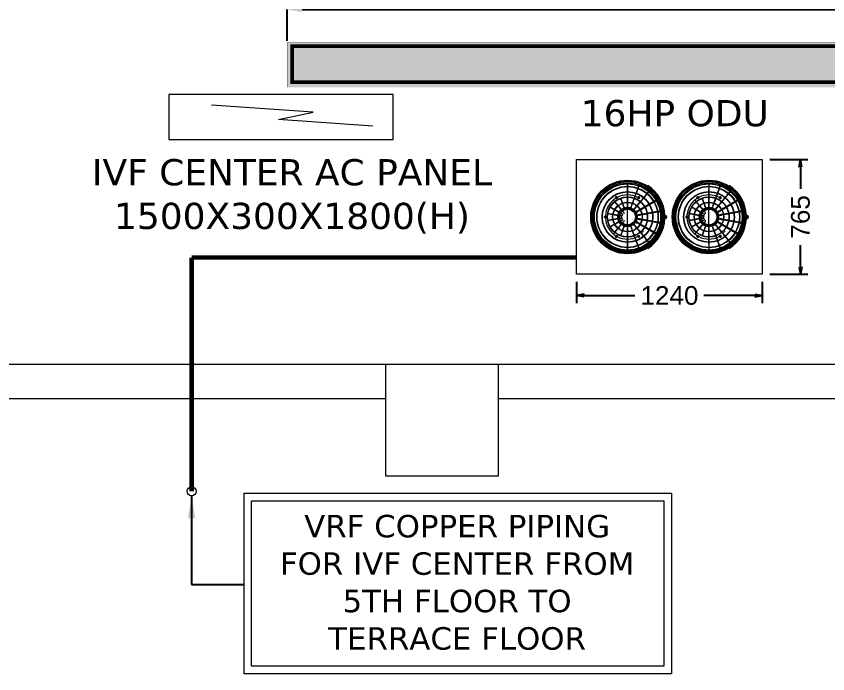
# Model space of a CAD drawing. Extents: x 3552052 to 4102982, y -707811 to -630695.
# Drawn here: x 4022125 to 4027545, y -657233 to -652841 of the extents above; entities that cross this region are included whole.
import ezdxf

# ---------------------------------------------------------------- set-up
doc = ezdxf.new("R2010")
doc.units = 0
doc.header["$LTSCALE"] = 6
doc.header["$MEASUREMENT"] = 0
doc.layers.get('0').update_dxf_attribs({"linetype": 'CONTINUOUS', "lineweight": 0})
doc.layers.get('Defpoints').update_dxf_attribs({"linetype": 'CONTINUOUS', "lineweight": 0})
for name, color, linetype, lineweight in [('0-1 AC VRV ODU', 232, 'CONTINUOUS', 0), ('AC-AHU', 7, 'CONTINUOUS', 0), ('COL', 5, 'CONTINUOUS', 0), ('ELE-CABLE TRAY', 31, 'CONTINUOUS', 0), ('ELE-GIEARTHING', 5, 'CONTINUOUS', 0), ('MEP_HVAC_SUPPLY_AIR_DUCT', 3, 'CONTINUOUS', 0), ('MEP_HVAC_TEXT', 7, 'CONTINUOUS', 0), ('MEP_HVAC_VRF_COPPER_PIPE', 6, 'CONTINUOUS', 0), ('VRV ODU', 30, 'CONTINUOUS', 0), ('WALL', 8, 'CONTINUOUS', 0)]:
    doc.layers.add(name, color=color, linetype=linetype, lineweight=lineweight)
doc.styles.add('ARIAL', font='arial.ttf')
doc.styles.add('ROMANS', font='romans.shx')
doc.styles.add('T 1-25', font='segoeui.ttf', dxfattribs={"width": 0.8, "height": 50})
doc.styles.add('VERDANA', font='verdana.ttf')
doc.dimstyles.new('D 1-25', dxfattribs={"dimtxt": 50, "dimasz": 12.5, "dimexe": 0, "dimexo": 10, "dimgap": 0, "dimtad": 0, "dimdec": 0, "dimzin": 0, "dimdsep": 46, "dimtxsty": 'T 1-25', "dimblk": 'ARCHTICK', "dimcen": 5, "dimclrd": 256, "dimclre": 256, "dimclrt": 256, "dimadec": 0, "dimazin": 0, "dimtfac": 50, "dimtdec": 0, "dimtmove": 1, "dimatfit": 2, "dimfxl": 1, "dimtolj": 1, "dimtzin": 0, "dimarcsym": 0})
doc.dimstyles.new('TEXT', dxfattribs={"dimscale": 0, "dimtxt": 500, "dimasz": 100, "dimexe": 75, "dimexo": 100, "dimgap": 50, "dimtad": 0, "dimdec": 0, "dimzin": 0, "dimdsep": 46, "dimtxsty": 'ARIAL', "dimblk": 'OBLIQUE', "dimcen": 0.09, "dimdle": 100, "dimclrd": 256, "dimclre": 256, "dimclrt": 6, "dimadec": 0, "dimazin": 0, "dimtfac": 1, "dimtdec": 0, "dimtofl": 0, "dimtmove": 2, "dimatfit": 3, "dimfxl": 1, "dimfrac": 2, "dimtolj": 1, "dimtzin": 0, "dimarcsym": 0})

# ---------------------------------------------------------------- blocks, each defined once
blk = doc.blocks.new('F')
at = {"layer": '0-1 AC VRV ODU', "color": 8}
for p, q in [((-0.19, 12.4), (-0.19, 4.8)), ((-0.03, 4.8), (-0.03, 12.4)), ((-0.11, -9.81), (-0.11, 9.77)), ((4.06, 11.68), (1.46, 4.53)), ((1.61, 4.48), (4.21, 11.62)), ((7.81, 9.54), (2.97, 3.78)), ((3.09, 3.67), (7.93, 9.44)), ((-2.66, 6.84), (-1.13, 2.63)), ((-1.04, 2.66), (-2.57, 6.87)), ((10.6, 6.26), (4.08, 2.49)), ((4.16, 2.36), (10.68, 6.12)), ((-6.47, 3.6), (-2.59, 1.36)), ((-2.55, 1.44), (-6.43, 3.68)), ((-4.85, 5.56), (-1.97, 2.12)), ((-1.9, 2.19), (-4.78, 5.62)), ((-1.67, 4.03), (-1.51, 3.59)), ((-1.36, 3.64), (-1.52, 4.09)), ((-1.51, 3.59), (-1.38, 3.24)), ((-1.23, 3.29), (-1.36, 3.64)), ((-1.35, 3.14), (-1.29, 2.98)), ((-1.14, 3.03), (-1.2, 3.2)), ((-1.09, 2.89), (-1.1, 2.94)), ((-0.19, 4.8), (-0.19, 4.42)), ((-0.19, 4.32), (-0.19, 3.85)), ((-0.19, 3.85), (-0.19, 3.47)), ((-0.19, 3.37), (-0.19, 3.2)), ((-0.19, 3.1), (-0.19, 3.05)), ((-0.19, 3.05), (-0.03, 3.05)), ((-0.03, 4.42), (-0.03, 4.8)), ((-0.03, 3.85), (-0.03, 4.32)), ((-0.03, 3.47), (-0.03, 3.85)), ((-0.03, 3.2), (-0.03, 3.37)), ((-0.03, 3.05), (-0.03, 3.1)), ((0.88, 2.94), (0.86, 2.89)), ((0.97, 3.2), (0.91, 3.03)), ((1.14, 3.64), (1.01, 3.29)), ((1.06, 2.98), (1.12, 3.14)), ((1.3, 4.09), (1.14, 3.64)), ((1.16, 3.24), (1.28, 3.59)), ((1.28, 3.59), (1.45, 4.03)), ((1.46, 4.53), (1.33, 4.18)), ((1.48, 4.13), (1.61, 4.48)), ((2.37, 3.07), (2.07, 2.71)), ((2.19, 2.61), (2.5, 2.97)), ((2.62, 3.36), (2.37, 3.07)), ((2.5, 2.97), (2.74, 3.26)), ((2.97, 3.78), (2.68, 3.43)), ((2.8, 3.33), (3.09, 3.67)), ((-7.33, 1.21), (-2.96, 0.44)), ((-2.94, 0.53), (-7.31, 1.3)), ((-2.96, 0.44), (-2.7, 0.39)), ((-2.68, 0.48), (-2.94, 0.53)), ((-2.64, 0.38), (-2.36, 0.33)), ((-2.35, 0.42), (-2.62, 0.47)), ((-2.59, 1.36), (-2.4, 1.25)), ((-2.36, 1.33), (-2.55, 1.44)), ((-2.36, 0.33), (-2.15, 0.29)), ((-2.35, 1.22), (-2.11, 1.08)), ((-2.13, 0.38), (-2.35, 0.42)), ((-2.06, 1.16), (-2.3, 1.3)), ((-2.11, 1.08), (-1.92, 0.97)), ((-2.09, 0.28), (-1.99, 0.26)), ((-1.97, 0.36), (-2.07, 0.37)), ((-1.87, 1.05), (-2.06, 1.16)), ((-1.97, 2.12), (-1.83, 1.95)), ((-1.93, 0.25), (-1.9, 0.25)), ((-1.88, 0.34), (-1.91, 0.35)), ((-1.76, 2.02), (-1.9, 2.19)), ((-1.9, 0.25), (-1.88, 0.34)), ((-1.87, 0.94), (-1.78, 0.89)), ((-1.73, 0.97), (-1.82, 1.02)), ((-1.79, 1.91), (-1.61, 1.7)), ((-1.73, 0.86), (-1.7, 0.84)), ((-1.54, 1.76), (-1.72, 1.97)), ((-1.7, 0.84), (-1.65, 0.93)), ((-1.65, 0.93), (-1.68, 0.94)), ((-1.61, 1.7), (-1.47, 1.53)), ((-1.4, 1.59), (-1.54, 1.76)), ((-1.43, 1.48), (-1.37, 1.4)), ((-1.29, 1.46), (-1.36, 1.54)), ((-1.33, 1.36), (-1.31, 1.34)), ((-1.31, 1.34), (-1.24, 1.4)), ((-1.24, 1.4), (-1.26, 1.42)), ((-1.25, 2.88), (-1.24, 2.84)), ((-1.24, 2.84), (-1.09, 2.89)), ((-1.13, 2.63), (-1.05, 2.42)), ((-0.96, 2.46), (-1.04, 2.66)), ((0.86, 2.89), (1.01, 2.84)), ((1.01, 2.84), (1.03, 2.88)), ((1.83, 2.42), (1.8, 2.38)), ((1.8, 2.38), (1.92, 2.28)), ((2.01, 2.63), (1.89, 2.49)), ((1.92, 2.28), (1.95, 2.32)), ((2.02, 2.39), (2.13, 2.53)), ((2.55, 1.61), (2.5, 1.58)), ((2.5, 1.58), (2.58, 1.45)), ((2.58, 1.45), (2.63, 1.47)), ((2.79, 1.75), (2.63, 1.66)), ((2.71, 1.52), (2.87, 1.61)), ((3.28, 2.03), (2.87, 1.8)), ((2.94, 0.6), (2.9, 0.59)), ((2.9, 0.59), (2.92, 0.44)), ((2.92, 0.44), (2.97, 0.44)), ((2.95, 1.66), (3.36, 1.89)), ((3.22, 0.65), (3.04, 0.62)), ((3.07, 0.46), (3.24, 0.49)), ((3.61, 2.22), (3.28, 2.03)), ((3.78, 0.75), (3.31, 0.67)), ((3.34, 0.51), (3.81, 0.59)), ((3.36, 1.89), (3.69, 2.08)), ((4.08, 2.49), (3.69, 2.27)), ((3.77, 2.13), (4.16, 2.36)), ((4.15, 0.81), (3.78, 0.75)), ((3.81, 0.59), (4.18, 0.66)), ((4.69, 0.91), (4.24, 0.83)), ((4.27, 0.67), (4.71, 0.75)), ((12.1, 2.22), (4.69, 0.91)), ((4.71, 0.75), (12.13, 2.06)), ((-2.96, -0.47), (-7.33, -1.24)), ((-7.31, -1.34), (-2.94, -0.57)), ((-2.63, -1.42), (-6.47, -3.64)), ((-6.43, -3.72), (-2.58, -1.5)), ((-2, -2.2), (-4.85, -5.6)), ((-4.78, -5.66), (-1.93, -2.26)), ((-2.7, -0.43), (-2.96, -0.47)), ((-2.94, -0.57), (-2.68, -0.52)), ((-1.14, -2.71), (-2.66, -6.88)), ((-2.36, -0.37), (-2.64, -0.42)), ((-2.4, -1.29), (-2.63, -1.42)), ((-2.62, -0.51), (-2.35, -0.46)), ((-2.58, -1.5), (-2.35, -1.37)), ((-2.57, -6.91), (-1.05, -2.74)), ((-2.15, -0.33), (-2.36, -0.37)), ((-2.35, -0.46), (-2.13, -0.42)), ((-2.11, -1.12), (-2.35, -1.26)), ((-2.3, -1.34), (-2.06, -1.2)), ((-1.92, -1.01), (-2.11, -1.12)), ((-1.99, -0.3), (-2.09, -0.32)), ((-2.07, -0.41), (-1.97, -0.39)), ((-2.06, -1.2), (-1.87, -1.09)), ((-1.83, -1.99), (-2, -2.2)), ((-1.9, -0.29), (-1.93, -0.29)), ((-1.93, -2.26), (-1.76, -2.05)), ((-1.91, -0.38), (-1.88, -0.38)), ((-1.88, -0.38), (-1.9, -0.29)), ((-1.78, -0.93), (-1.87, -0.98)), ((-1.82, -1.06), (-1.73, -1.01)), ((-1.61, -1.73), (-1.79, -1.95)), ((-1.7, -0.88), (-1.73, -0.9)), ((-1.72, -2.01), (-1.54, -1.79)), ((-1.65, -0.96), (-1.7, -0.88)), ((-1.68, -0.98), (-1.65, -0.96)), ((-1.47, -1.57), (-1.61, -1.73)), ((-1.54, -1.79), (-1.4, -1.63)), ((-1.37, -1.44), (-1.43, -1.52)), ((-1.36, -1.58), (-1.29, -1.5)), ((-1.31, -1.37), (-1.33, -1.4)), ((-1.24, -1.43), (-1.31, -1.37)), ((-1.26, -1.46), (-1.24, -1.43)), ((-1.24, -2.87), (-1.25, -2.92)), ((-1.09, -2.93), (-1.24, -2.87)), ((-1.05, -2.46), (-1.14, -2.71)), ((-1.1, -2.97), (-1.09, -2.93)), ((-1.05, -2.74), (-0.96, -2.49)), ((1.01, -2.87), (0.86, -2.93)), ((0.86, -2.93), (0.88, -2.97)), ((1.03, -2.92), (1.01, -2.87)), ((1.92, -2.32), (1.8, -2.42)), ((1.8, -2.42), (1.83, -2.46)), ((1.89, -2.53), (2.01, -2.67)), ((1.95, -2.36), (1.92, -2.32)), ((2.13, -2.57), (2.02, -2.43)), ((2.07, -2.75), (2.38, -3.11)), ((2.5, -3), (2.19, -2.64)), ((2.58, -1.48), (2.5, -1.62)), ((2.5, -1.62), (2.55, -1.65)), ((2.63, -1.51), (2.58, -1.48)), ((2.63, -1.7), (2.79, -1.78)), ((2.87, -1.65), (2.71, -1.56)), ((2.87, -1.83), (3.28, -2.07)), ((2.92, -0.47), (2.9, -0.63)), ((2.9, -0.63), (2.94, -0.64)), ((2.97, -0.48), (2.92, -0.47)), ((3.36, -1.93), (2.95, -1.7)), ((3.04, -0.66), (3.22, -0.69)), ((3.24, -0.53), (3.07, -0.5)), ((3.28, -2.07), (3.61, -2.26)), ((3.31, -0.7), (3.78, -0.79)), ((3.8, -0.63), (3.34, -0.55)), ((3.69, -2.12), (3.36, -1.93)), ((3.69, -2.31), (4.08, -2.53)), ((4.16, -2.39), (3.77, -2.17)), ((3.78, -0.79), (4.15, -0.85)), ((4.18, -0.69), (3.8, -0.63)), ((4.08, -2.53), (10.6, -6.3)), ((10.68, -6.16), (4.16, -2.39)), ((4.25, -0.87), (4.69, -0.95)), ((4.71, -0.79), (4.27, -0.71)), ((4.69, -0.95), (12.1, -2.25)), ((12.13, -2.1), (4.71, -0.79)), ((-1.51, -3.62), (-1.67, -4.07)), ((-1.52, -4.12), (-1.36, -3.68)), ((-1.38, -3.27), (-1.51, -3.62)), ((-1.36, -3.68), (-1.23, -3.33)), ((-1.29, -3.01), (-1.35, -3.18)), ((-1.2, -3.23), (-1.14, -3.07)), ((-0.19, -3.09), (-0.19, -3.14)), ((-0.03, -3.09), (-0.19, -3.09)), ((-0.19, -3.23), (-0.19, -3.41)), ((-0.19, -3.51), (-0.19, -3.98)), ((-0.19, -3.98), (-0.19, -4.36)), ((-0.19, -4.46), (-0.19, -4.91)), ((-0.19, -4.91), (-0.19, -12.44)), ((-0.03, -3.14), (-0.03, -3.09)), ((-0.03, -3.41), (-0.03, -3.23)), ((-0.03, -3.98), (-0.03, -3.51)), ((-0.03, -4.36), (-0.03, -3.98)), ((-0.03, -4.91), (-0.03, -4.46)), ((-0.03, -12.44), (-0.03, -4.91)), ((0.91, -3.07), (0.97, -3.23)), ((1.01, -3.33), (1.17, -3.77)), ((1.12, -3.18), (1.06, -3.01)), ((1.32, -3.72), (1.16, -3.27)), ((1.17, -3.77), (1.3, -4.12)), ((1.45, -4.07), (1.32, -3.72)), ((1.33, -4.22), (1.48, -4.64)), ((1.63, -4.58), (1.48, -4.16)), ((1.48, -4.64), (4.06, -11.71)), ((4.21, -11.66), (1.63, -4.58)), ((2.38, -3.11), (2.62, -3.39)), ((2.74, -3.29), (2.5, -3)), ((2.68, -3.47), (2.97, -3.81)), ((3.09, -3.71), (2.8, -3.37)), ((2.97, -3.81), (7.81, -9.58)), ((7.93, -9.48), (3.09, -3.71))]:
    blk.add_line(p, q, dxfattribs=at)
at = {"layer": '0-1 AC VRV ODU'}
for p, q in [((-4.82, 5.66), (-5.01, 5.89)), ((-4.37, 6.52), (-4.47, 6.89)), ((-4.01, 6.01), (-3.9, 6.01)), ((-3.92, 7.21), (-3.65, 6.94)), ((-3.74, 6.18), (-3.64, 6.16)), ((-3.47, 6.33), (-3.36, 6.31)), ((-3.19, 6.47), (-3.08, 6.45)), ((-2.9, 6.6), (-2.8, 6.57)), ((-2.61, 6.71), (-2.51, 6.68)), ((-2.56, 6.59), (-2.47, 6.33)), ((-2.39, 6.36), (-2.48, 6.62)), ((-2.31, 6.82), (-2.21, 6.78)), ((-2.01, 6.91), (-1.92, 6.87)), ((-1.71, 6.98), (-1.61, 6.94)), ((-1.4, 7.05), (-1.31, 7)), ((-1.09, 7.1), (-1, 7.04)), ((-0.78, 7.13), (-0.69, 7.07)), ((-0.47, 7.15), (-0.38, 7.09)), ((-0.16, 7.16), (-0.07, 7.1)), ((-0.16, 7.03), (-0.16, 6.75)), ((-0.07, 6.75), (-0.07, 7.03)), ((0.16, 7.16), (0.24, 7.09)), ((0.47, 7.14), (0.55, 7.07)), ((0.78, 7.11), (0.86, 7.03)), ((1.09, 7.06), (1.16, 6.98)), ((1.4, 7), (1.47, 6.92)), ((1.7, 6.93), (1.77, 6.85)), ((2.01, 6.84), (2.07, 6.76)), ((2.26, 6.62), (2.16, 6.35)), ((2.24, 6.33), (2.34, 6.59)), ((2.3, 6.74), (2.36, 6.66)), ((2.6, 6.63), (2.65, 6.54)), ((2.88, 6.51), (2.93, 6.41)), ((3.17, 6.37), (3.21, 6.28)), ((3.43, 6.94), (3.7, 7.21)), ((3.44, 6.22), (3.48, 6.12)), ((3.71, 6.06), (3.75, 5.96)), ((3.97, 5.89), (4, 5.79)), ((4.24, 6.89), (4.14, 6.52)), ((4.79, 5.89), (4.59, 5.66)), ((10.2, 6.02), (9.79, 5.78)), ((9.87, 5.66), (10.28, 5.9)), ((10.12, 6.59), (10.11, 6.41)), ((10.4, 6.14), (10.38, 5.96)), ((-6.5, 3.26), (-6.41, 3.3)), ((-6.35, 3.53), (-6.26, 3.57)), ((-6.24, 3.47), (-5.99, 3.33)), ((-6.19, 3.8), (-6.09, 3.84)), ((-5.95, 3.4), (-6.19, 3.54)), ((-6.02, 4.06), (-5.92, 4.1)), ((-5.84, 4.32), (-5.73, 4.35)), ((-5.64, 4.56), (-5.54, 4.59)), ((-5.44, 4.8), (-5.33, 4.82)), ((-5.28, 5.01), (-5.16, 5.03)), ((-5.09, 5.83), (-4.89, 5.6)), ((-5.03, 5.25), (-4.92, 5.26)), ((-4.76, 5.45), (-4.66, 5.46)), ((-4.52, 5.65), (-4.41, 5.65)), ((-4.27, 5.84), (-4.16, 5.83)), ((4.22, 5.7), (4.25, 5.6)), ((4.48, 5.54), (4.5, 5.43)), ((4.67, 5.6), (4.86, 5.83)), ((4.74, 5.31), (4.76, 5.2)), ((4.98, 5.08), (5, 4.97)), ((5.22, 4.83), (5.23, 4.72)), ((5.36, 4.63), (5.37, 4.53)), ((5.56, 4.39), (5.56, 4.28)), ((5.75, 4.14), (5.74, 4.03)), ((10.66, 5.67), (10.63, 5.5)), ((10.9, 5.2), (10.86, 5.02)), ((11.12, 4.71), (11.07, 4.54)), ((11.31, 4.22), (11.26, 4.05)), ((11.49, 3.72), (11.42, 3.55)), ((11.64, 3.21), (11.57, 3.04)), ((-8.27, 0.3), (-7.9, 0.39)), ((11.65, 2.13), (11.18, 2.05)), ((11.21, 1.9), (11.67, 1.99)), ((11.77, 2.69), (11.69, 2.53)), ((11.87, 2.17), (11.79, 2.01)), ((11.96, 1.64), (11.87, 1.49)), ((12.02, 1.12), (11.92, 0.97)), ((12.06, 0.59), (11.95, 0.44)), ((12.07, 0.05), (11.96, -0.09)), ((13.11, 0.68), (13.73, 0.51)), ((-7.9, -0.43), (-8.27, -0.33)), ((11.18, -2.08), (11.65, -2.17)), ((11.67, -2.02), (11.21, -1.94)), ((11.8, -2.58), (11.66, -2.7)), ((11.9, -2.06), (11.77, -2.18)), ((11.98, -1.54), (11.85, -1.66)), ((12.03, -1.01), (11.91, -1.14)), ((12.06, -0.48), (11.95, -0.61)), ((13.73, -0.55), (13.11, -0.72)), ((-6.46, -3.37), (-6.44, -3.27)), ((-6.31, -3.65), (-6.3, -3.54)), ((-5.99, -3.37), (-6.24, -3.51)), ((-6.19, -3.58), (-5.95, -3.44)), ((-6.15, -3.91), (-6.14, -3.81)), ((-5.97, -4.17), (-5.97, -4.07)), ((-5.78, -4.43), (-5.78, -4.32)), ((-5.59, -4.67), (-5.59, -4.56)), ((-5.38, -4.9), (-5.39, -4.8)), ((-5.15, -5.1), (-5.17, -4.99)), ((-4.89, -5.64), (-5.09, -5.87)), ((-5.01, -5.93), (-4.82, -5.7)), ((-4.9, -5.34), (-4.92, -5.23)), ((-4.65, -5.56), (-4.67, -5.45)), ((-4.45, -5.74), (-4.48, -5.64)), ((-4.2, -5.93), (-4.23, -5.83)), ((4.29, -5.69), (4.19, -5.69)), ((4.59, -5.7), (4.79, -5.93)), ((4.86, -5.87), (4.66, -5.64)), ((5.21, -5.76), (5.1, -5.77)), ((5.46, -5.52), (5.34, -5.54)), ((5.69, -5.27), (5.58, -5.29)), ((9.79, -5.82), (10.2, -6.06)), ((10.28, -5.93), (9.87, -5.7)), ((10.73, -5.58), (10.57, -5.66)), ((10.96, -5.1), (10.8, -5.18)), ((11.17, -4.61), (11.02, -4.7)), ((11.36, -4.12), (11.21, -4.21)), ((11.53, -3.61), (11.38, -3.71)), ((11.68, -3.1), (11.53, -3.21)), ((-4.47, -6.93), (-4.37, -6.56)), ((-4.28, -6.68), (-4.37, -6.63)), ((-3.93, -6.1), (-3.97, -6)), ((-3.65, -6.97), (-3.92, -7.24)), ((-3.8, -6.96), (-3.71, -7.01)), ((-3.67, -6.26), (-3.71, -6.16)), ((-3.39, -6.41), (-3.43, -6.31)), ((-3.11, -6.55), (-3.16, -6.45)), ((-2.82, -6.67), (-2.87, -6.58)), ((-2.53, -6.78), (-2.58, -6.69)), ((-2.47, -6.36), (-2.56, -6.63)), ((-2.48, -6.66), (-2.39, -6.39)), ((-2.23, -6.88), (-2.29, -6.79)), ((-1.93, -6.97), (-1.99, -6.88)), ((-1.62, -7.04), (-1.69, -6.96)), ((-1.32, -7.1), (-1.39, -7.02)), ((-1.01, -7.14), (-1.08, -7.07)), ((-0.69, -7.18), (-0.77, -7.11)), ((-0.38, -7.2), (-0.46, -7.13)), ((-0.16, -6.79), (-0.16, -7.07)), ((-0.07, -7.2), (-0.15, -7.14)), ((-0.07, -7.07), (-0.07, -6.79)), ((0.24, -7.19), (0.16, -7.13)), ((0.56, -7.17), (0.47, -7.11)), ((0.87, -7.13), (0.78, -7.08)), ((1.18, -7.08), (1.08, -7.04)), ((1.48, -7.02), (1.39, -6.98)), ((1.79, -6.94), (1.69, -6.9)), ((2.09, -6.85), (1.99, -6.82)), ((2.16, -6.39), (2.26, -6.66)), ((2.34, -6.63), (2.24, -6.36)), ((2.38, -6.75), (2.28, -6.72)), ((2.68, -6.64), (2.57, -6.61)), ((2.96, -6.51), (2.86, -6.49)), ((3.24, -6.37), (3.14, -6.35)), ((3.52, -6.22), (3.41, -6.2)), ((3.7, -7.24), (3.43, -6.97)), ((3.78, -6.05), (3.68, -6.04)), ((4.04, -5.88), (3.94, -5.87)), ((4.14, -6.56), (4.24, -6.93)), ((4.96, -5.98), (4.84, -5.99)), ((9.27, -7.79), (9.09, -7.83)), ((9.6, -7.38), (9.43, -7.42)), ((9.91, -6.95), (9.74, -7)), ((10.2, -6.5), (10.04, -6.56)), ((10.48, -6.05), (10.31, -6.12))]:
    blk.add_line(p, q, dxfattribs=at)
for points in [[(-3.81, 6.97), (-3.99, 7.14, 0.341062), (-4.27, 7.18, 0.335015), (-4.38, 6.92), (-4.31, 6.67, 0.228587), (-4.3, 6.66, 0.227505), (-4.28, 6.66, 0.288703)], [(4.09, 6.67), (4.15, 6.92, 0.341062), (4.04, 7.18, 0.335015), (3.76, 7.14), (3.58, 6.97, 0.228587), (3.58, 6.95, 0.227505), (3.59, 6.93, 0.288703)], [(-8.01, 0.27), (-8.25, 0.21, 0.341062), (-8.42, -0.02, 0.335015), (-8.25, -0.25), (-8.01, -0.31, 0.228587), (-7.99, -0.31, 0.227505), (-7.98, -0.29, 0.288703)], [(13.29, -0.51), (13.69, -0.4, 0.341062), (13.99, -0.02, 0.335015), (13.69, 0.37), (13.29, 0.48, 0.228587), (13.26, 0.47, 0.227505), (13.24, 0.44, 0.288703)], [(-4.31, -6.71), (-4.38, -6.95, 0.341062), (-4.27, -7.22, 0.335015), (-3.98, -7.18), (-3.81, -7, 0.228587), (-3.8, -6.99, 0.227505), (-3.81, -6.97, 0.288703)], [(3.58, -7), (3.76, -7.18, 0.341062), (4.04, -7.22, 0.335015), (4.15, -6.95), (4.09, -6.71, 0.228587), (4.08, -6.7, 0.227505), (4.06, -6.7, 0.288703)]]:
    blk.add_lwpolyline(points, format="xyb", dxfattribs=at)
for centre, radius in [((-0.11, -0.02), 13.29), ((-0.11, -0.02), 13.11), ((-0.11, -0.02), 12.89), ((-0.11, -0.02), 12.42), ((-0.11, -0.02), 12.04), ((-0.11, -0.02), 11.94), ((-4.24, 6.81), 0.042), ((-4.15, 6.97), 0.111), ((-4.15, 6.97), 0.0525), ((-3.96, 6.96), 0.042), ((3.74, 6.96), 0.042), ((3.93, 6.97), 0.111), ((3.93, 6.97), 0.0525), ((4.01, 6.81), 0.042), ((-8.19, -0.02), 0.111), ((-8.19, -0.02), 0.0525), ((-8.09, 0.14), 0.042), ((13.41, 0.25), 0.0713), ((13.59, -0.02), 0.189), ((13.59, -0.02), 0.0891), ((-8.09, -0.18), 0.042), ((13.41, -0.29), 0.0713), ((-4.24, -6.85), 0.042), ((-4.15, -7.01), 0.111), ((-4.15, -7.01), 0.0525), ((-3.96, -7), 0.042), ((3.74, -7), 0.042), ((3.93, -7.01), 0.111), ((3.93, -7.01), 0.0525), ((4.01, -6.85), 0.042)]:
    blk.add_circle(centre, radius, dxfattribs=at)
at = {"layer": '0-1 AC VRV ODU', "color": 8}
for radius in [11.09, 10.96, 9.16, 9.06, 7.26, 7.16, 5.36, 5.26, 3.49, 3.39, 3.22, 3.12, 3.01, 2.86]:
    blk.add_circle((-0.11, -0.02), radius, dxfattribs=at)
at = {"layer": '0-1 AC VRV ODU'}
for centre, radius, start, end in [((-0.11, -0.02), 13.54, 2.612, 57.3937), ((-0.11, -0.02), 7.98, 122.6217, 177.3937), ((-5.05, 5.87), 0.0467, 38.8737, 221.1266), ((-4.15, 6.98), 0.324, 119.7299, 195.0217), ((-4.35, 6.53), 0.0191, 192.0066, 251.9714), ((-4.35, 6.53), 0.0235, 251.9714, 299.8757), ((-0.11, -0.02), 7.77, 117.1092, 122.8908), ((-4.15, 6.97), 0.328, 45.511, 119.7299), ((-0.11, -0.02), 7.87, 118.0169, 121.9831), ((-3.82, 6.95), 0.0203, 301.0459, 46.0218), ((-0.11, -0.02), 7.98, 62.6169, 117.3965), ((-3.67, 6.92), 0.021, 351.0438, 44.9784), ((-3.67, 6.92), 0.0264, 308.9562, 351.0438), ((-2.52, 6.6), 0.0428, 18.8737, 201.1266), ((-0.18, 7.13), 0.0255, 354.1878, 60.2781), ((-0.11, 7.03), 0.0428, 358.8737, 181.1266), ((2.3, 6.6), 0.0428, 338.8737, 161.1266), ((3.44, 6.92), 0.0191, 132.0066, 191.9714), ((3.44, 6.92), 0.0235, 191.9714, 239.8757), ((-0.11, -0.02), 7.77, 57.1092, 62.8908), ((-0.11, -0.02), 7.87, 58.0169, 61.9831), ((3.93, 6.98), 0.324, 59.7299, 135.0217), ((4.07, 6.68), 0.0203, 241.0459, 346.0218), ((3.92, 6.97), 0.328, 345.511, 59.7299), ((4.12, 6.53), 0.0264, 248.9562, 291.0438), ((4.12, 6.53), 0.021, 291.0438, 344.9784), ((4.83, 5.87), 0.0467, 318.8737, 141.1266), ((10.24, 5.96), 0.0726, 298.8737, 121.1266), ((-6.22, 3.5), 0.0428, 58.8737, 241.1266), ((-8.19, -0.02), 0.328, 105.511, 179.7299), ((-8, 0.25), 0.0203, 1.0459, 106.0218), ((-0.11, -0.02), 7.87, 178.0169, 181.9831), ((-7.9, 0.37), 0.021, 51.0438, 104.9784), ((-0.11, -0.02), 7.77, 177.1092, 182.8908), ((-7.9, 0.37), 0.0264, 8.9562, 51.0438), ((11.66, 2.06), 0.0726, 278.8737, 101.1266), ((13.1, 0.65), 0.0398, 131.9714, 179.8757), ((-0.11, -0.02), 13.19, 357.1092, 2.8908), ((13.1, 0.65), 0.0323, 72.0066, 131.9714), ((-0.11, -0.02), 13.36, 358.0169, 1.9831), ((13.59, -0.02), 0.549, 359.7299, 75.0217), ((-0.09, -0.28), 12.4, 188.426, 1.2073), ((-0.1, -0.41), 11.9, 187.7663, 336.949), ((-8.19, -0.02), 0.324, 179.7299, 255.0217), ((-0.11, -0.02), 7.98, 182.6217, 237.388), ((-7.9, -0.41), 0.0191, 252.0066, 311.9714), ((-7.9, -0.41), 0.0235, 311.9714, 359.8757), ((-0.11, -0.02), 13.54, 302.612, 357.388), ((11.66, -2.1), 0.0726, 258.8737, 81.1266), ((13.1, -0.68), 0.0448, 188.9562, 231.0438), ((13.1, -0.69), 0.0356, 231.0438, 284.9784), ((13.28, -0.48), 0.0345, 181.0459, 286.0218), ((13.59, -0.02), 0.556, 285.511, 359.7299), ((-6.22, -3.54), 0.0428, 118.8737, 301.1266), ((-5.05, -5.9), 0.0467, 138.8737, 321.1266), ((-4.15, -7.01), 0.328, 165.511, 239.7299), ((-4.35, -6.57), 0.021, 111.0438, 164.9784), ((-4.34, -6.57), 0.0264, 68.9562, 111.0438), ((-0.11, -0.02), 7.77, 237.1092, 242.8908), ((-4.29, -6.72), 0.0203, 61.0459, 166.0218), ((-4.15, -7.02), 0.324, 239.7299, 315.0217), ((-0.11, -0.02), 7.87, 238.0169, 241.9831), ((-0.11, -0.02), 7.98, 242.6169, 297.3852), ((-3.67, -6.96), 0.0235, 11.9714, 59.8757), ((-3.66, -6.96), 0.0191, 312.0066, 11.9714), ((-2.52, -6.64), 0.0428, 158.8737, 341.1266), ((-0.11, -7.07), 0.0428, 178.8737, 1.1266), ((2.3, -6.64), 0.0428, 198.8737, 21.1266), ((3.45, -6.96), 0.0264, 128.9562, 171.0438), ((3.44, -6.96), 0.021, 171.0438, 224.9784), ((-0.11, -0.02), 7.77, 297.1092, 302.8908), ((3.6, -6.99), 0.0203, 121.0459, 226.0218), ((-0.11, -0.02), 7.87, 298.0169, 301.9831), ((3.93, -7.01), 0.328, 225.511, 299.7299), ((3.93, -7.01), 0.324, 299.7299, 15.0217), ((4.12, -6.57), 0.0235, 71.9714, 119.8757), ((4.12, -6.56), 0.0191, 12.0066, 71.9714), ((4.83, -5.9), 0.0467, 218.8737, 41.1266), ((10.24, -6), 0.0726, 238.8737, 61.1266)]:
    blk.add_arc(centre, radius, start, end, dxfattribs=at)
at = {"layer": '0-1 AC VRV ODU', "color": 8}
blk.add_arc((1.14, -3.23), 0.0495, 292.7209, 110, dxfattribs=at)
blk = doc.blocks.new('ODU 16HP')
at = {"layer": 'VRV ODU'}
blk.add_lwpolyline([(55515.52, 169187.06), (55565.12, 169187.06), (55565.12, 169156.46), (55515.52, 169156.46)], close=True, dxfattribs=at)
at = {"layer": 'VRV ODU', "xscale": 0.7396515999481473, "yscale": 0.7396515999481473, "zscale": 0.7396515999481473}
for p in [(55529.19, 169171.75), (55550.96, 169171.75)]:
    blk.add_blockref('F', p, dxfattribs=at)
blk = doc.blocks.new('_Open')
at = {"color": 0, "linetype": 'ByBlock', "lineweight": -2}
for p, q in [((-1, 0.17), (0, 0)), ((-1, -0.17), (0, 0)), ((0, 0), (-1, 0))]:
    blk.add_line(p, q, dxfattribs=at)
blk = doc.blocks.new('*D697')
at = {"layer": 'AC-AHU', "linetype": 'ByBlock', "lineweight": -2, "transparency": 16777216}
for p, q in [((4025867.8, -654613.9), (4025867.8, -654756.8)), ((4027107.8, -654613.9), (4027107.8, -654756.8)), ((4025917.8, -654706.8), (4026257.2, -654706.8)), ((4027057.8, -654706.8), (4026718.3, -654706.8))]:
    blk.add_line(p, q, dxfattribs=at)
at = {"layer": 'Defpoints', "color": 0, "linetype": 'ByBlock', "transparency": 16777216}
for p in [(4025867.8, -654563.9), (4027107.8, -654563.9), (4027107.8, -654706.8)]:
    blk.add_point(p, dxfattribs=at)
at = {"layer": 'AC-AHU', "linetype": 'ByBlock', "lineweight": -2, "transparency": 16777216, "xscale": 50, "yscale": 50, "zscale": 50, "rotation": 180}
blk.add_blockref('_Open', (4025867.8, -654706.8), dxfattribs=at)
at = {"layer": 'AC-AHU', "linetype": 'ByBlock', "lineweight": -2, "transparency": 16777216, "xscale": 50, "yscale": 50, "zscale": 50}
blk.add_blockref('_Open', (4027107.8, -654706.8), dxfattribs=at)
at = {"layer": 'AC-AHU', "linetype": 'ByBlock', "transparency": 16777216, "insert": (4026487.8, -654706.8), "char_height": 125, "attachment_point": 5, "style": 'ARIAL'}
blk.add_mtext('\\A1;1240', dxfattribs=at)
blk = doc.blocks.new('*D698')
at = {"layer": 'AC-AHU', "linetype": 'ByBlock', "lineweight": -2, "transparency": 16777216}
for p, q in [((4027157.8, -653798.9), (4027412.8, -653798.9)), ((4027362.8, -653848.9), (4027362.8, -653993.3)), ((4027362.8, -654513.9), (4027362.8, -654369.4)), ((4027157.8, -654563.9), (4027412.8, -654563.9))]:
    blk.add_line(p, q, dxfattribs=at)
at = {"layer": 'Defpoints', "color": 0, "linetype": 'ByBlock', "transparency": 16777216}
for p in [(4027107.8, -653798.9), (4027362.8, -653798.9), (4027107.8, -654563.9)]:
    blk.add_point(p, dxfattribs=at)
at = {"layer": 'AC-AHU', "linetype": 'ByBlock', "lineweight": -2, "transparency": 16777216, "xscale": 50, "yscale": 50, "zscale": 50}
for p, rotation in [((4027362.8, -653798.9), 90), ((4027362.8, -654563.9), 270)]:
    blk.add_blockref('_Open', p, dxfattribs=dict(at, rotation=rotation))
at = {"layer": 'AC-AHU', "linetype": 'ByBlock', "transparency": 16777216, "insert": (4027362.8, -654181.4), "char_height": 125, "attachment_point": 5, "rotation": 90, "style": 'ARIAL'}
blk.add_mtext('\\A1;765', dxfattribs=at)
blk = doc.blocks.new('_Oblique')
at = {"color": 0, "linetype": 'ByBlock', "lineweight": -2}
blk.add_line((-0.5, -0.5), (0.5, 0.5), dxfattribs=at)
blk = doc.blocks.new('*D699')
at = {"layer": 'Defpoints', "color": 0, "transparency": 16777216}
for p in [(4042680, -652796.3), (4023933.9, -653015.8), (4042680, -653015.8)]:
    blk.add_point(p, dxfattribs=at)
at = {"layer": 'ELE-CABLE TRAY', "color": 7, "lineweight": -2, "transparency": 16777216}
for p, q in [((4023933.9, -653005.8), (4023933.9, -652796.3)), ((4024033.9, -652796.3), (4032982, -652796.3)), ((4042580, -652796.3), (4033632, -652796.3)), ((4042680, -653005.8), (4042680, -652796.3))]:
    blk.add_line(p, q, dxfattribs=at)
at = {"layer": 'ELE-CABLE TRAY', "color": 7, "transparency": 16777216}
for points in [[(4024033.9, -652779.6), (4024033.9, -652813), (4023933.9, -652796.3)], [(4042580, -652779.6), (4042580, -652813), (4042680, -652796.3)]]:
    blk.add_solid(points, dxfattribs=at)
at = {"layer": 'ELE-CABLE TRAY', "color": 7, "transparency": 16777216, "insert": (4033307, -652796.3), "char_height": 150, "attachment_point": 5, "style": 'ROMANS'}
blk.add_mtext('\\A1;18746', dxfattribs=at)

msp = doc.modelspace()

# ---------------------------------------------------------------- hatches: boundary and pattern name
at = {"layer": 'ELE-CABLE TRAY', "linetype": 'ByBlock'}
h = msp.add_hatch(dxfattribs=at)
h.set_pattern_fill('HONEY', color=256, scale=400.785606)
h.set_pattern_definition([(0, (3756603.16, -681194.08), (75.147301, 43.3863146), [50.0982, -100.196402]), (120, (3756603.16, -681194.08), (-75.147301, 43.3863146), [50.0982, -100.196402]), (60, (3756603.16, -681194.08), (3e-14, 86.772629), [-100.196402, 50.0982])])
h.paths.add_polyline_path([(4023933.9, -653015.8), (4042380, -653015.8), (4042380, -653315.8), (4023933.9, -653315.8)])

# ---------------------------------------------------------------- linework, layer by layer
at = {"layer": 'COL', "elevation": 0}
msp.add_lwpolyline([(4024594.2, -655163.9), (4025344.2, -655163.9), (4025344.2, -655913.9), (4024594.2, -655913.9)], close=True, dxfattribs=at)
at = {"layer": 'ELE-CABLE TRAY', "linetype": 'ByBlock', "const_width": 1.86}
msp.add_lwpolyline([(4023933.9, -653015.8), (4042380, -653015.8), (4042380, -653315.8), (4023933.9, -653315.8)], close=True, dxfattribs=at)
at = {"layer": 'ELE-GIEARTHING', "linetype": 'ByBlock', "const_width": 25}
msp.add_lwpolyline([(4023968.2, -653040.7), (4023968.2, -653281.4), (4042406.7, -653281.4), (4042406.7, -655964), (4042650.8, -655964), (4042650.8, -653040.7), (4023968.2, -653040.7)], dxfattribs=at)
at = {"layer": 'MEP_HVAC_SUPPLY_AIR_DUCT', "color": 1, "linetype": 'ByBlock', "elevation": 0}
msp.add_lwpolyline([(4023143.5, -653663.9), (4024643.5, -653663.9), (4024643.5, -653363.9), (4023143.5, -653363.9)], close=True, dxfattribs=at)
msp.add_lwpolyline([(4024507.9, -653575.7), (4023876.8, -653529.7), (4024108, -653482.6), (4023429.6, -653434.4)], dxfattribs=at)
at = {"layer": 'MEP_HVAC_TEXT', "color": 0, "linetype": 'ByBlock', "elevation": 0}
for points in [[(4023647.4, -656027.3), (4026501.1, -656027.3), (4026501.1, -657232.9), (4023647.4, -657232.9)], [(4023697.4, -656077.3), (4026451.1, -656077.3), (4026451.1, -657182.9), (4023697.4, -657182.9)]]:
    msp.add_lwpolyline(points, close=True, dxfattribs=at)
at = {"layer": 'MEP_HVAC_VRF_COPPER_PIPE', "color": 6, "linetype": 'ByBlock', "const_width": 30, "elevation": 0}
for points in [[(4023296.7, -654452.8), (4023296.7, -656013.9)], [(4025867.8, -654452.8), (4023296.7, -654452.8)]]:
    msp.add_lwpolyline(points, dxfattribs=at)
at = {"layer": 'MEP_HVAC_VRF_COPPER_PIPE', "linetype": 'ByBlock'}
msp.add_circle((4023296.7, -656013.9, 0), 30, dxfattribs=at)
at = {"layer": 'WALL', "color": 8, "lineweight": 0}
for p, q in [((4019419.2, -655163.9, 0), (4024594.2, -655163.9, 0)), ((4025344.2, -655163.9, 0), (4027264.2, -655163.9, 0)), ((4026099.5, -655163.9, 0), (4031304.2, -655163.9, 0)), ((4019419.2, -655393.9, 0), (4024594.2, -655393.9, 0)), ((4025344.2, -655393.9, 0), (4031304.2, -655393.9, 0))]:
    msp.add_line(p, q, dxfattribs=at)

# ---------------------------------------------------------------- block references
at = {"layer": 'VRV ODU', "xscale": 24.99999999995306, "yscale": 24.99999999995306, "zscale": 24.99999999995306}
msp.add_blockref('ODU 16HP', (2637979.8, -4883475.3, 0), dxfattribs=at)

# ---------------------------------------------------------------- texts
at = {"layer": 'MEP_HVAC_TEXT', "color": 0, "linetype": 'ByBlock', "attachment_point": 1, "rotation": 359.9931, "style": 'VERDANA'}
for s, insert, char_height, width in [('\\pxqc;{\\C256;16HP ODU}', (4025325.1, -653400.4, 0), 175, 2396.033), ('\\pxqc;{\\C1;IVF CENTER AC PANEL \\P1500X300X1800(H)}', (4022431.5, -653795.2, 0), 175, 3071.154), ('\\pxqc;{\\C256;VRF \\C6;COPPER\\C256; PIPING FOR IVF CENTER FROM 5TH FLOOR TO TERRACE FLOOR}', (4023871.7, -656171.5, 0), 150, 2396.033)]:
    msp.add_mtext(s, dxfattribs=dict(at, insert=insert, char_height=char_height, width=width))

# ---------------------------------------------------------------- dimensions: what is measured, and where the dimension line sits
at = {"layer": 'AC-AHU', "linetype": 'ByBlock'}
dim = msp.add_linear_dim(base=(4027362.8, -653798.9, 0), p1=(4027107.8, -654563.9, 0), p2=(4027107.8, -653798.9, 0), angle=90, dimstyle='TEXT', override={"dimscale": 1, "dimtxt": 125, "dimasz": 50, "dimexe": 50, "dimexo": 50, "dimblk1": 'Open', "dimblk2": 'Open', "dimsah": 1, "dimclrt": 256}, dxfattribs=at)
dim.commit()
dim.dimension.update_dxf_attribs({"geometry": '*D698', "text_midpoint": (4027362.8, -654181.4, 0)})
dim = msp.add_linear_dim(base=(4027107.8, -654706.8, 0), p1=(4025867.8, -654563.9, 0), p2=(4027107.8, -654563.9, 0), dimstyle='TEXT', override={"dimscale": 1, "dimtxt": 125, "dimasz": 50, "dimexe": 50, "dimexo": 50, "dimblk1": 'Open', "dimblk2": 'Open', "dimsah": 1, "dimclrt": 256}, dxfattribs=at)
dim.commit()
dim.dimension.update_dxf_attribs({"geometry": '*D697', "text_midpoint": (4026487.8, -654706.8, 0)})
at = {"layer": 'ELE-CABLE TRAY', "color": 21}
dim = msp.add_linear_dim(base=(4042680, -652796.3), p1=(4023933.9, -653015.8), p2=(4042680, -653015.8), dimstyle='D 1-25', override={"dimtxt": 150, "dimasz": 100, "dimtxsty": 'ROMANS', "dimclrd": 7, "dimclre": 7, "dimclrt": 7}, dxfattribs=at)
dim.commit()
dim.dimension.update_dxf_attribs({"geometry": '*D699', "text_midpoint": (4033307, -652796.3)})

# ---------------------------------------------------------------- leaders
at = {"layer": 'AC-AHU', "linetype": 'ByBlock'}
msp.add_leader([(4023296.7, -656043.9, 0), (4023296.7, -656637.6, 0), (4023647.4, -656637.6, 0)], dimstyle='TEXT', override={"dimscale": 1, "dimtxt": 200, "dimasz": 150}, dxfattribs=at)

doc.saveas('drawing.dxf')
